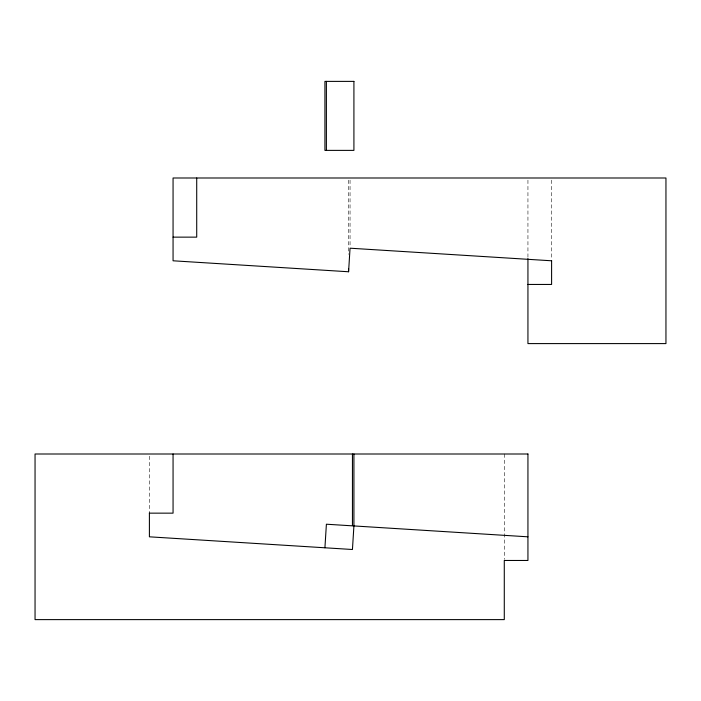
<?xml version="1.0" encoding="UTF-8"?>
<svg xmlns="http://www.w3.org/2000/svg" width="701" height="701" viewBox="0 0 701 701"><rect width="100%" height="100%" fill="white"/><g stroke="black" fill="none" stroke-linecap="round" stroke-linejoin="round"><path stroke-width="0.53" stroke-dasharray="3.5 2.63" d="M551.599 180.157L551.599 259.703M527.941 180.157L527.941 257.521M504.282 454.003L504.282 559.389M350.053 180.148L350.053 247.12M348.581 180.166L348.581 254.314M149.401 456.185L149.401 512.054"/><path stroke-width="1.05" d="M324.922 547.779L326.394 524.217L527.941 536.817M527.941 258.616L527.941 343.595L665.95 343.595L665.95 177.993L173.059 177.993L173.059 260.79L348.581 271.76L350.053 248.198L551.599 260.79M173.059 237.14L196.718 237.14L196.718 177.993M527.941 284.448L551.599 284.448L551.599 260.553M149.401 513.15L173.059 513.15L173.059 454.003M353.917 454.003L353.917 525.934L352.445 549.505L149.401 536.817L149.401 512.843M352.445 454.003L352.445 525.627M348.581 268.492L348.581 271.76M326.394 81.386L326.394 150.382M353.917 81.386L324.922 81.386L324.922 150.382L353.917 150.382L353.917 81.386M527.941 454.003L35.05 454.003L35.05 619.614L504.282 619.614L504.282 560.467L527.941 560.467L527.941 454.003"/></g></svg>
